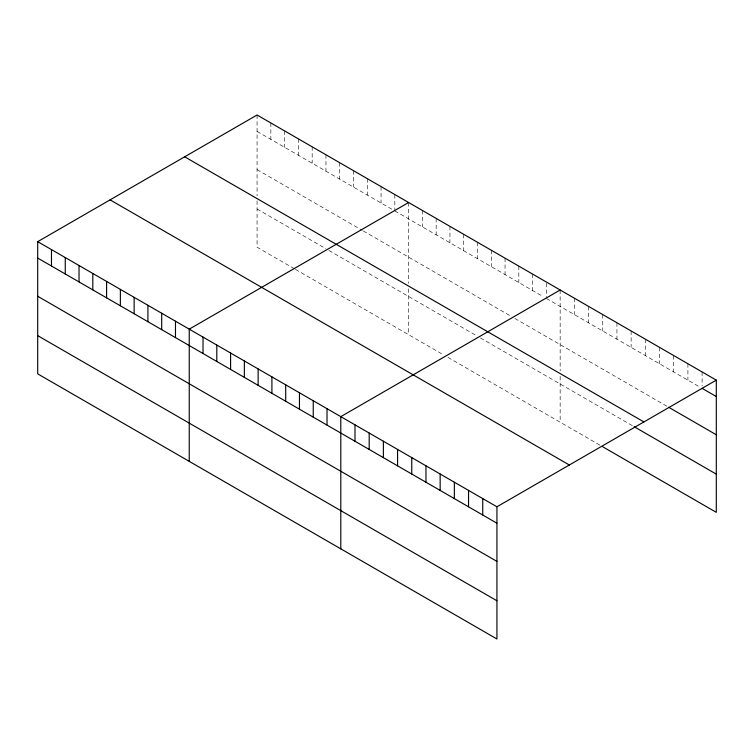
<?xml version="1.0" encoding="UTF-8"?>
<svg xmlns="http://www.w3.org/2000/svg" width="754" height="754" viewBox="0 0 754 754"><rect width="100%" height="100%" fill="white"/><g stroke="black" fill="none" stroke-linecap="round" stroke-linejoin="round"><path stroke-width="0.57" stroke-dasharray="3.77 2.83" d="M257.067 115.004L257.067 195.87M257.067 131.413L392.872 209.819M394.832 210.95L543.427 296.746M546.386 298.452L700.08 387.179M257.067 169.622L362.363 230.413M363.343 230.988L510.958 316.209M514.897 318.48L667.629 406.66M257.067 208.999L325.954 248.763M328.904 250.469L476.519 335.69M480.449 337.962L633.162 426.133M294.465 268.801L257.067 247.208L257.067 198.057M295.445 269.367L444.04 355.153M447.98 357.424L600.712 445.614M702.106 371.948L702.106 386.01M687.912 363.748L687.912 380.157M673.718 355.558L673.718 371.967M659.524 347.358L659.524 363.767M645.33 339.168L645.33 355.577M631.136 330.968L631.136 347.377M616.942 322.778L616.942 339.187M602.748 314.578L602.748 330.987M588.554 306.388L588.554 322.797M574.36 298.188L574.36 314.597M560.156 289.998L560.156 370.864M560.156 376.331L560.156 422.202M546.386 283.212L546.386 297.274M532.607 274.088L532.607 290.497M518.827 266.134L518.827 282.543M505.048 258.179L505.048 274.588M491.278 250.224L491.278 266.633M477.499 242.27L477.499 258.679M463.719 234.315L463.719 250.724M449.94 226.36L449.94 242.769M436.17 218.406L436.17 234.814M422.391 210.451L422.391 226.86M408.611 202.506L408.611 283.363M408.611 288.839L408.611 334.701M394.832 194.551L394.832 209.782M381.062 186.596L381.062 202.996M367.283 178.641L367.283 195.041M353.503 170.687L353.503 187.096M339.724 162.732L339.724 179.141M325.954 154.777L325.954 171.186M312.175 146.823L312.175 163.232M298.396 138.868L298.396 155.277M284.616 130.913L284.616 147.322M270.846 122.959L270.846 139.367"/><path stroke-width="1.13" d="M37.7 241.657L496.933 506.792L496.933 638.996L37.7 373.861L37.7 241.657L257.067 115.004L716.3 380.139L716.3 512.343L602.748 446.783M408.611 202.506L189.245 329.149L189.245 461.354M560.156 289.998L340.799 416.642L340.799 548.846M496.933 506.792L716.3 380.139M702.106 388.357L716.3 396.547M668.647 407.245L716.3 434.766M184.673 156.804L643.907 421.938M634.171 426.717L716.3 474.134M110.093 199.857L569.327 465.001M37.7 258.066L496.933 523.201M37.7 296.275L496.933 561.41M37.7 335.643L496.933 600.778M482.739 498.601L482.739 515.001M468.545 490.402L468.545 506.811M454.351 482.211L454.351 498.611M440.157 474.012L440.157 490.42M425.963 465.821L425.963 482.221M411.769 457.621L411.769 474.03M397.575 449.422L397.575 465.831M383.381 441.231L383.381 457.64M369.187 433.032L369.187 449.441M354.993 424.841L354.993 441.25M327.019 408.696L327.019 425.096M313.24 400.742L313.24 417.141M299.461 392.787L299.461 409.186M285.691 384.832L285.691 401.232M271.911 376.877L271.911 393.286M258.132 368.923L258.132 385.332M244.353 360.968L244.353 377.377M230.583 353.013L230.583 369.422M216.803 345.059L216.803 361.468M203.024 337.104L203.024 353.513M175.475 321.195L175.475 337.603M161.695 313.24L161.695 329.649M147.916 305.285L147.916 321.694M134.137 297.33L134.137 313.739M120.367 289.385L120.367 305.785M106.587 281.43L106.587 297.83M92.808 273.476L92.808 289.875M79.029 265.521L79.029 281.921M65.259 257.566L65.259 273.975M51.479 249.612L51.479 266.021"/></g></svg>
